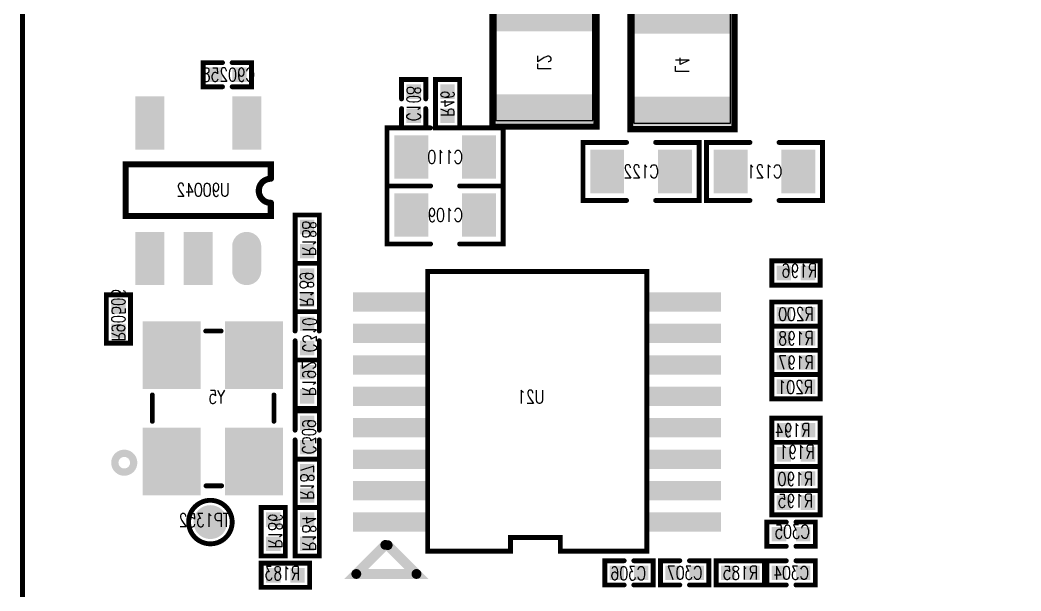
# Model space of a CAD drawing. Extents: x -52.6 to 3.6, y -24.2 to 61.8.
# Drawn here: x -52.53 to -31.85, y 10.07 to 21.88 of the extents above; entities that cross this region are included whole.
import ezdxf
from ezdxf.enums import TextEntityAlignment as Align

# ---------------------------------------------------------------- set-up
doc = ezdxf.new("R2010")
doc.units = 0
doc.linetypes.add('KEEPOUT_00001000$0', pattern=[2, 1, 1])
for name, color, linetype in [('BOARD_OUTLINE_00', 255, 'CONTINUOUS'), ('DRIL_NPLTE_THRU_01', 3, 'CONTINUOUS'), ('DRIL_NPLTE_THRU_02', 176, 'CONTINUOUS'), ('DRIL_NPLTE_THRU_03', 222, 'CONTINUOUS'), ('DRIL_NPLTE_THRU_04', 34, 'CONTINUOUS'), ('DRIL_NPLTE_THRU_05', 171, 'CONTINUOUS'), ('DRIL_NPLTE_THRU_06', 186, 'CONTINUOUS'), ('DRIL_NPLTE_THRU_07', 6, 'CONTINUOUS'), ('DRIL_NPLTE_THRU_08', 2, 'CONTINUOUS'), ('DRIL_PLTE_THRU_01', 3, 'CONTINUOUS'), ('DRIL_PLTE_THRU_02', 176, 'CONTINUOUS'), ('DRIL_PLTE_THRU_03', 222, 'CONTINUOUS'), ('DRIL_PLTE_THRU_04', 34, 'CONTINUOUS'), ('DRIL_PLTE_THRU_05', 171, 'CONTINUOUS'), ('DRIL_PLTE_THRU_06', 186, 'CONTINUOUS'), ('DRIL_PLTE_THRU_07', 6, 'CONTINUOUS'), ('DRIL_PLTE_THRU_08', 2, 'CONTINUOUS'), ('KEEPOUT_01', 4, 'CONTINUOUS'), ('PADS_BOT', 56, 'CONTINUOUS'), ('PADS_INNER', 96, 'CONTINUOUS'), ('PADS_TOP', 96, 'CONTINUOUS'), ('PART_BOT_2DLINE_00', 130, 'CONTINUOUS'), ('PART_BOT_2DLINE_01', 5, 'CONTINUOUS'), ('PART_BOT_2DLINE_126', 254, 'CONTINUOUS'), ('PART_NAME_129', 3, 'CONTINUOUS')]:
    doc.layers.add(name, color=color, linetype=linetype)
doc.styles.add('W0$04', font='simplex', dxfattribs={"width": 0.75})

# ---------------------------------------------------------------- blocks, each defined once
blk = doc.blocks.new('BOARD_1')
at = {"layer": 'BOARD_OUTLINE_00', "const_width": 0.1}
blk.add_lwpolyline([(2.96515, 77.63739, 0.41421356), (-0.03411, 74.63813), (-0.03411, -4.3651, 0.41421356), (2.96515, -7.36436), (52.96851, -7.36436, 0.41421356), (55.96777, -4.3651), (55.96777, 74.63813, 0.41421356), (52.96851, 77.63739)], format="xyb", close=True, dxfattribs=at)
blk = doc.blocks.new('SMOOTH_0$1')
at = {"const_width": 0.05}
blk.add_lwpolyline([(-0.025, 0, 1), (0.025, 0, 1)], format="xyb", close=True, dxfattribs=at)
blk = doc.blocks.new('PART_BODY_BOT_166')
at = {"layer": 'PART_BOT_2DLINE_126', "const_width": 0.1}
blk.add_lwpolyline([(-0.5, 0.25), (0.5, 0.25), (0.5, -0.25), (-0.5, -0.25)], close=True, dxfattribs=at)
at = {"layer": 'PART_BOT_2DLINE_126'}
for p in [(-0.5, 0.25), (0.5, 0.25), (-0.5, -0.25), (0.5, -0.25)]:
    blk.add_blockref('SMOOTH_0$1', p, dxfattribs=at)
blk = doc.blocks.new('DRIL_HOLE_0')
blk.add_lwpolyline([(0, 0, 1), (0, 0, 1)], format="xyb", close=True)
blk = doc.blocks.new('PAD_0')
blk.add_lwpolyline([(0, 0, 1), (0, 0, 1)], format="xyb", close=True)
blk = doc.blocks.new('PAD_1')
at = {"const_width": 0.3}
blk.add_lwpolyline([(-0.15, 0), (0.15, 0)], dxfattribs=at)
blk = doc.blocks.new('STK_BOT_408')
at = {"layer": 'DRIL_NPLTE_THRU_01'}
blk.add_blockref('DRIL_HOLE_0', (0, 0), dxfattribs=at)
at = {"layer": 'DRIL_NPLTE_THRU_02'}
blk.add_blockref('DRIL_HOLE_0', (0, 0), dxfattribs=at)
at = {"layer": 'DRIL_NPLTE_THRU_03'}
blk.add_blockref('DRIL_HOLE_0', (0, 0), dxfattribs=at)
at = {"layer": 'DRIL_NPLTE_THRU_04'}
blk.add_blockref('DRIL_HOLE_0', (0, 0), dxfattribs=at)
at = {"layer": 'DRIL_NPLTE_THRU_05'}
blk.add_blockref('DRIL_HOLE_0', (0, 0), dxfattribs=at)
at = {"layer": 'DRIL_NPLTE_THRU_06'}
blk.add_blockref('DRIL_HOLE_0', (0, 0), dxfattribs=at)
at = {"layer": 'DRIL_NPLTE_THRU_07'}
blk.add_blockref('DRIL_HOLE_0', (0, 0), dxfattribs=at)
at = {"layer": 'DRIL_NPLTE_THRU_08'}
blk.add_blockref('DRIL_HOLE_0', (0, 0), dxfattribs=at)
at = {"layer": 'PADS_BOT'}
blk.add_blockref('PAD_1', (0, 0), dxfattribs=at)
at = {"layer": 'PADS_INNER'}
blk.add_blockref('PAD_0', (0, 0), dxfattribs=at)
at = {"layer": 'PADS_TOP'}
blk.add_blockref('PAD_0', (0, 0), dxfattribs=at)
blk = doc.blocks.new('SYM_BOT_5')
for name, p in [('PART_BODY_BOT_166', (0, 0)), ('STK_BOT_408', (-0.25, 0)), ('STK_BOT_408', (0.25, 0))]:
    blk.add_blockref(name, p)
blk = doc.blocks.new('PART_BOT_52')
blk.add_blockref('SYM_BOT_5', (0, 0))
at = {"layer": 'PART_NAME_129', "style": 'W0$04', "width": 0.75}
blk.add_text('R90506', height=0.28, rotation=180, dxfattribs=at).set_placement((-0.08, 0), align=Align.MIDDLE_CENTER)
blk = doc.blocks.new('PART_BODY_BOT_164')
at = {"layer": 'PART_BOT_2DLINE_126', "const_width": 0.1}
for points in [[(-0.1, 0.25), (-0.5, 0.25), (-0.5, -0.25), (-0.1, -0.25)], [(0.1, 0.25), (0.5, 0.25), (0.5, -0.25), (0.1, -0.25)]]:
    blk.add_lwpolyline(points, dxfattribs=at)
at = {"layer": 'PART_BOT_2DLINE_126'}
for p in [(-0.5, 0.25), (-0.1, 0.25), (0.1, 0.25), (0.5, 0.25), (-0.5, -0.25), (-0.1, -0.25), (0.1, -0.25), (0.5, -0.25)]:
    blk.add_blockref('SMOOTH_0$1', p, dxfattribs=at)
blk = doc.blocks.new('SYM_BOT_9')
for name, p in [('PART_BODY_BOT_164', (0, 0)), ('STK_BOT_408', (-0.25, 0)), ('STK_BOT_408', (0.25, 0))]:
    blk.add_blockref(name, p)
blk = doc.blocks.new('PART_BOT_123')
blk.add_blockref('SYM_BOT_9', (0, 0))
at = {"layer": 'PART_NAME_129', "style": 'W0$04', "width": 0.75}
blk.add_text('C304', height=0.28, rotation=180, dxfattribs=at).set_placement((0, 0), align=Align.MIDDLE_CENTER)
blk = doc.blocks.new('PART_BODY_BOT_163')
at = {"layer": 'PART_BOT_2DLINE_126', "const_width": 0.1}
for points in [[(-0.3, 0.6), (-1.2, 0.6), (-1.2, -0.6), (-0.3, -0.6)], [(0.3, -0.6), (1.2, -0.6), (1.2, 0.6), (0.3, 0.6)]]:
    blk.add_lwpolyline(points, dxfattribs=at)
at = {"layer": 'PART_BOT_2DLINE_126'}
for p in [(-1.2, 0.6), (-0.3, 0.6), (0.3, 0.6), (1.2, 0.6), (-1.2, -0.6), (-0.3, -0.6), (0.3, -0.6), (1.2, -0.6)]:
    blk.add_blockref('SMOOTH_0$1', p, dxfattribs=at)
blk = doc.blocks.new('PAD_3')
at = {"const_width": 0.7}
blk.add_lwpolyline([(-0.45, 0), (0.45, 0)], dxfattribs=at)
blk = doc.blocks.new('STK_BOT_406')
at = {"layer": 'DRIL_PLTE_THRU_01'}
blk.add_blockref('DRIL_HOLE_0', (0, 0), dxfattribs=at)
at = {"layer": 'DRIL_PLTE_THRU_02'}
blk.add_blockref('DRIL_HOLE_0', (0, 0), dxfattribs=at)
at = {"layer": 'DRIL_PLTE_THRU_03'}
blk.add_blockref('DRIL_HOLE_0', (0, 0), dxfattribs=at)
at = {"layer": 'DRIL_PLTE_THRU_04'}
blk.add_blockref('DRIL_HOLE_0', (0, 0), dxfattribs=at)
at = {"layer": 'DRIL_PLTE_THRU_05'}
blk.add_blockref('DRIL_HOLE_0', (0, 0), dxfattribs=at)
at = {"layer": 'DRIL_PLTE_THRU_06'}
blk.add_blockref('DRIL_HOLE_0', (0, 0), dxfattribs=at)
at = {"layer": 'DRIL_PLTE_THRU_07'}
blk.add_blockref('DRIL_HOLE_0', (0, 0), dxfattribs=at)
at = {"layer": 'DRIL_PLTE_THRU_08'}
blk.add_blockref('DRIL_HOLE_0', (0, 0), dxfattribs=at)
at = {"layer": 'PADS_BOT', "rotation": 90}
blk.add_blockref('PAD_3', (0, 0), dxfattribs=at)
at = {"layer": 'PADS_INNER'}
blk.add_blockref('PAD_0', (0, 0), dxfattribs=at)
at = {"layer": 'PADS_TOP'}
blk.add_blockref('PAD_0', (0, 0), dxfattribs=at)
blk = doc.blocks.new('SYM_BOT_12')
for name, p in [('PART_BODY_BOT_163', (0, 0)), ('STK_BOT_406', (-0.7, 0)), ('STK_BOT_406', (0.7, 0))]:
    blk.add_blockref(name, p)
blk = doc.blocks.new('PART_BOT_136')
blk.add_blockref('SYM_BOT_12', (0, 0))
at = {"layer": 'PART_NAME_129', "style": 'W0$04', "width": 0.75}
blk.add_text('C110', height=0.28, dxfattribs=at).set_placement((0, 0), align=Align.MIDDLE_CENTER)
blk = doc.blocks.new('PART_BOT_187')
blk.add_blockref('SYM_BOT_12', (0, 0))
at = {"layer": 'PART_NAME_129', "style": 'W0$04', "width": 0.75}
blk.add_text('C121', height=0.28, rotation=180, dxfattribs=at).set_placement((0, 0), align=Align.MIDDLE_CENTER)
blk = doc.blocks.new('PART_BOT_216')
blk.add_blockref('SYM_BOT_12', (0, 0))
at = {"layer": 'PART_NAME_129', "style": 'W0$04', "width": 0.75}
blk.add_text('C122', height=0.28, dxfattribs=at).set_placement((0, 0), align=Align.MIDDLE_CENTER)
blk = doc.blocks.new('PART_BOT_219')
blk.add_blockref('SYM_BOT_12', (0, 0))
at = {"layer": 'PART_NAME_129', "style": 'W0$04', "width": 0.75}
blk.add_text('C109', height=0.28, dxfattribs=at).set_placement((0, 0), align=Align.MIDDLE_CENTER)
blk = doc.blocks.new('PART_BOT_302')
blk.add_blockref('SYM_BOT_9', (0, 0))
at = {"layer": 'PART_NAME_129', "style": 'W0$04', "width": 0.75}
blk.add_text('C108', height=0.28, rotation=180, dxfattribs=at).set_placement((0, 0), align=Align.MIDDLE_CENTER)
blk = doc.blocks.new('PART_BOT_333')
blk.add_blockref('SYM_BOT_9', (0, 0))
at = {"layer": 'PART_NAME_129', "style": 'W0$04', "width": 0.75}
blk.add_text('C307', height=0.28, dxfattribs=at).set_placement((0, 0), align=Align.MIDDLE_CENTER)
blk = doc.blocks.new('PART_BOT_335')
blk.add_blockref('SYM_BOT_9', (0, 0))
at = {"layer": 'PART_NAME_129', "style": 'W0$04', "width": 0.75}
blk.add_text('C310', height=0.28, dxfattribs=at).set_placement((0.02, 0.05), align=Align.MIDDLE_CENTER)
blk = doc.blocks.new('SMOOTH_0$127')
at = {"const_width": 0.0635}
blk.add_lwpolyline([(-0.03175, 0, 1), (0.03175, 0, 1)], format="xyb", close=True, dxfattribs=at)
blk = doc.blocks.new('PART_BODY_BOT_184')
at = {"layer": 'KEEPOUT_01', "linetype": 'KEEPOUT_00001000$0'}
blk.add_lwpolyline([(-1.2, 1), (1.2, 1), (1.2, -1), (-1.2, -1)], close=True, dxfattribs=at)
at = {"layer": 'PART_BOT_2DLINE_126', "const_width": 0.127}
blk.add_lwpolyline([(-1.326, 1.079), (1.326, 1.079), (1.326, -1.071), (-1.326, -1.071)], close=True, dxfattribs=at)
at = {"layer": 'PART_BOT_2DLINE_126'}
for p in [(-1.326, 1.079), (1.326, 1.079), (-1.326, -1.071), (1.326, -1.071)]:
    blk.add_blockref('SMOOTH_0$127', p, dxfattribs=at)
blk = doc.blocks.new('PAD_18')
at = {"const_width": 0.6}
blk.add_lwpolyline([(-1, 0), (1, 0)], dxfattribs=at)
blk = doc.blocks.new('STK_BOT_469')
at = {"layer": 'DRIL_PLTE_THRU_01'}
blk.add_blockref('DRIL_HOLE_0', (0, 0), dxfattribs=at)
at = {"layer": 'DRIL_PLTE_THRU_02'}
blk.add_blockref('DRIL_HOLE_0', (0, 0), dxfattribs=at)
at = {"layer": 'DRIL_PLTE_THRU_03'}
blk.add_blockref('DRIL_HOLE_0', (0, 0), dxfattribs=at)
at = {"layer": 'DRIL_PLTE_THRU_04'}
blk.add_blockref('DRIL_HOLE_0', (0, 0), dxfattribs=at)
at = {"layer": 'DRIL_PLTE_THRU_05'}
blk.add_blockref('DRIL_HOLE_0', (0, 0), dxfattribs=at)
at = {"layer": 'DRIL_PLTE_THRU_06'}
blk.add_blockref('DRIL_HOLE_0', (0, 0), dxfattribs=at)
at = {"layer": 'DRIL_PLTE_THRU_07'}
blk.add_blockref('DRIL_HOLE_0', (0, 0), dxfattribs=at)
at = {"layer": 'DRIL_PLTE_THRU_08'}
blk.add_blockref('DRIL_HOLE_0', (0, 0), dxfattribs=at)
at = {"layer": 'PADS_BOT', "rotation": 90}
blk.add_blockref('PAD_18', (0, 0), dxfattribs=at)
at = {"layer": 'PADS_INNER'}
blk.add_blockref('PAD_0', (0, 0), dxfattribs=at)
at = {"layer": 'PADS_TOP'}
blk.add_blockref('PAD_0', (0, 0), dxfattribs=at)
blk = doc.blocks.new('SYM_BOT_44')
for name, p in [('STK_BOT_469', (-0.953, 0.006)), ('STK_BOT_469', (0.947, 0.006)), ('PART_BODY_BOT_184', (0, 0))]:
    blk.add_blockref(name, p)
blk = doc.blocks.new('PART_BOT_423')
blk.add_blockref('SYM_BOT_44', (0, 0))
at = {"layer": 'PART_NAME_129', "style": 'W0$04', "width": 0.75}
blk.add_text('L2', height=0.28, dxfattribs=at).set_placement((0, 0.004), align=Align.MIDDLE_CENTER)
blk = doc.blocks.new('PART_BOT_425')
blk.add_blockref('SYM_BOT_44', (0, 0))
at = {"layer": 'PART_NAME_129', "style": 'W0$04', "width": 0.75}
blk.add_text('L4', height=0.28, dxfattribs=at).set_placement((0, 0.004), align=Align.MIDDLE_CENTER)
blk = doc.blocks.new('PART_BOT_454')
blk.add_blockref('SYM_BOT_5', (0, 0))
at = {"layer": 'PART_NAME_129', "style": 'W0$04', "width": 0.75}
blk.add_text('R46', height=0.28, rotation=180, dxfattribs=at).set_placement((0, 0), align=Align.MIDDLE_CENTER)
blk = doc.blocks.new('PART_BOT_459')
blk.add_blockref('SYM_BOT_5', (0, 0))
at = {"layer": 'PART_NAME_129', "style": 'W0$04', "width": 0.75}
blk.add_text('R187', height=0.28, dxfattribs=at).set_placement((0.02, 0), align=Align.MIDDLE_CENTER)
blk = doc.blocks.new('PART_BOT_570')
blk.add_blockref('SYM_BOT_5', (0, 0))
at = {"layer": 'PART_NAME_129', "style": 'W0$04', "width": 0.75}
blk.add_text('R191', height=0.28, rotation=180, dxfattribs=at).set_placement((0.02, -0.05), align=Align.MIDDLE_CENTER)
blk = doc.blocks.new('PART_BOT_572')
blk.add_blockref('SYM_BOT_5', (0, 0))
at = {"layer": 'PART_NAME_129', "style": 'W0$04', "width": 0.75}
blk.add_text('R194', height=0.28, dxfattribs=at).set_placement((0.07, 0), align=Align.MIDDLE_CENTER)
blk = doc.blocks.new('PART_BOT_574')
blk.add_blockref('SYM_BOT_5', (0, 0))
at = {"layer": 'PART_NAME_129', "style": 'W0$04', "width": 0.75}
blk.add_text('R196', height=0.28, rotation=180, dxfattribs=at).set_placement((0.07, -0.05), align=Align.MIDDLE_CENTER)
blk = doc.blocks.new('PART_BOT_575')
blk.add_blockref('SYM_BOT_5', (0, 0))
at = {"layer": 'PART_NAME_129', "style": 'W0$04', "width": 0.75}
blk.add_text('R197', height=0.28, rotation=180, dxfattribs=at).set_placement((0, 0), align=Align.MIDDLE_CENTER)
blk = doc.blocks.new('PART_BOT_576')
blk.add_blockref('SYM_BOT_5', (0, 0))
at = {"layer": 'PART_NAME_129', "style": 'W0$04', "width": 0.75}
blk.add_text('R198', height=0.28, rotation=180, dxfattribs=at).set_placement((0, 0), align=Align.MIDDLE_CENTER)
blk = doc.blocks.new('PART_BOT_594')
blk.add_blockref('SYM_BOT_5', (0, 0))
at = {"layer": 'PART_NAME_129', "style": 'W0$04', "width": 0.75}
blk.add_text('R185', height=0.28, rotation=180, dxfattribs=at).set_placement((0, 0), align=Align.MIDDLE_CENTER)
blk = doc.blocks.new('PART_BOT_596')
blk.add_blockref('SYM_BOT_5', (0, 0))
at = {"layer": 'PART_NAME_129', "style": 'W0$04', "width": 0.75}
blk.add_text('R200', height=0.28, dxfattribs=at).set_placement((0, 0), align=Align.MIDDLE_CENTER)
blk = doc.blocks.new('PART_BODY_BOT_18')
at = {"layer": 'PART_BOT_2DLINE_00', "const_width": 0.127}
blk.add_lwpolyline([(-0.25, 1.5, 1), (0.25, 1.5), (0.547, 1.5), (0.547, -1.5), (-0.521, -1.5), (-0.521, 1.5)], format="xyb", close=True, dxfattribs=at)
at = {"layer": 'PART_BOT_2DLINE_00'}
for p in [(-0.521, 1.5), (-0.25, 1.5), (0.25, 1.5), (0.547, 1.5), (-0.521, -1.5), (0.547, -1.5)]:
    blk.add_blockref('SMOOTH_0$127', p, dxfattribs=at)
blk = doc.blocks.new('PAD_16')
at = {"const_width": 0.3}
blk.add_lwpolyline([(-0.25, -0.15), (0.25, -0.15, 1), (0.25, 0.15), (-0.25, 0.15, 1)], format="xyb", close=True, dxfattribs=at)
blk = doc.blocks.new('STK_BOT_24')
at = {"layer": 'DRIL_PLTE_THRU_01'}
blk.add_blockref('DRIL_HOLE_0', (0, 0), dxfattribs=at)
at = {"layer": 'DRIL_PLTE_THRU_02'}
blk.add_blockref('DRIL_HOLE_0', (0, 0), dxfattribs=at)
at = {"layer": 'DRIL_PLTE_THRU_03'}
blk.add_blockref('DRIL_HOLE_0', (0, 0), dxfattribs=at)
at = {"layer": 'DRIL_PLTE_THRU_04'}
blk.add_blockref('DRIL_HOLE_0', (0, 0), dxfattribs=at)
at = {"layer": 'DRIL_PLTE_THRU_05'}
blk.add_blockref('DRIL_HOLE_0', (0, 0), dxfattribs=at)
at = {"layer": 'DRIL_PLTE_THRU_06'}
blk.add_blockref('DRIL_HOLE_0', (0, 0), dxfattribs=at)
at = {"layer": 'DRIL_PLTE_THRU_07'}
blk.add_blockref('DRIL_HOLE_0', (0, 0), dxfattribs=at)
at = {"layer": 'DRIL_PLTE_THRU_08'}
blk.add_blockref('DRIL_HOLE_0', (0, 0), dxfattribs=at)
at = {"layer": 'PADS_BOT'}
blk.add_blockref('PAD_16', (0, 0), dxfattribs=at)
at = {"layer": 'PADS_INNER'}
blk.add_blockref('PAD_0', (0, 0), dxfattribs=at)
at = {"layer": 'PADS_TOP'}
blk.add_blockref('PAD_0', (0, 0), dxfattribs=at)
blk = doc.blocks.new('PAD_17')
at = {"const_width": 0.6}
blk.add_lwpolyline([(-0.55, 0), (0.55, 0)], dxfattribs=at)
blk = doc.blocks.new('STK_BOT_25')
at = {"layer": 'DRIL_PLTE_THRU_01'}
blk.add_blockref('DRIL_HOLE_0', (0, 0), dxfattribs=at)
at = {"layer": 'DRIL_PLTE_THRU_02'}
blk.add_blockref('DRIL_HOLE_0', (0, 0), dxfattribs=at)
at = {"layer": 'DRIL_PLTE_THRU_03'}
blk.add_blockref('DRIL_HOLE_0', (0, 0), dxfattribs=at)
at = {"layer": 'DRIL_PLTE_THRU_04'}
blk.add_blockref('DRIL_HOLE_0', (0, 0), dxfattribs=at)
at = {"layer": 'DRIL_PLTE_THRU_05'}
blk.add_blockref('DRIL_HOLE_0', (0, 0), dxfattribs=at)
at = {"layer": 'DRIL_PLTE_THRU_06'}
blk.add_blockref('DRIL_HOLE_0', (0, 0), dxfattribs=at)
at = {"layer": 'DRIL_PLTE_THRU_07'}
blk.add_blockref('DRIL_HOLE_0', (0, 0), dxfattribs=at)
at = {"layer": 'DRIL_PLTE_THRU_08'}
blk.add_blockref('DRIL_HOLE_0', (0, 0), dxfattribs=at)
at = {"layer": 'PADS_BOT'}
blk.add_blockref('PAD_17', (0, 0), dxfattribs=at)
at = {"layer": 'PADS_INNER'}
blk.add_blockref('PAD_0', (0, 0), dxfattribs=at)
at = {"layer": 'PADS_TOP'}
blk.add_blockref('PAD_0', (0, 0), dxfattribs=at)
blk = doc.blocks.new('SYM_BOT_24')
for name, p in [('PART_BODY_BOT_18', (0, 0)), ('STK_BOT_24', (-1.4, 1)), ('STK_BOT_25', (1.4, 1)), ('STK_BOT_25', (-1.4, 0)), ('STK_BOT_25', (-1.4, -1)), ('STK_BOT_25', (1.4, -1))]:
    blk.add_blockref(name, p)
blk = doc.blocks.new('PART_BOT_642')
blk.add_blockref('SYM_BOT_24', (0, 0))
at = {"layer": 'PART_NAME_129', "style": 'W0$04', "width": 0.75}
blk.add_text('U90042', height=0.28, rotation=270, dxfattribs=at).set_placement((0.02, 0.1), align=Align.MIDDLE_CENTER)
blk = doc.blocks.new('PART_BOT_664')
blk.add_blockref('SYM_BOT_9', (0, 0))
at = {"layer": 'PART_NAME_129', "style": 'W0$04', "width": 0.75}
blk.add_text('C305', height=0.28, rotation=180, dxfattribs=at).set_placement((0.02, -0.05), align=Align.MIDDLE_CENTER)
blk = doc.blocks.new('PART_BOT_674')
blk.add_blockref('SYM_BOT_9', (0, 0))
at = {"layer": 'PART_NAME_129', "style": 'W0$04', "width": 0.75}
blk.add_text('C306', height=0.28, rotation=180, dxfattribs=at).set_placement((0.35, 0.15))
blk = doc.blocks.new('PART_BOT_675')
blk.add_blockref('SYM_BOT_9', (0, 0))
at = {"layer": 'PART_NAME_129', "style": 'W0$04', "width": 0.75}
blk.add_text('C309', height=0.28, rotation=180, dxfattribs=at).set_placement((0.4, 0.1))
blk = doc.blocks.new('SMOOTH_0$1001')
at = {"const_width": 0.05}
blk.add_lwpolyline([(-0.025, 0, 1), (0.025, 0, 1)], format="xyb", close=True, dxfattribs=at)
blk = doc.blocks.new('PART_BODY_BOT_178')
at = {"layer": 'PART_BOT_2DLINE_126', "const_width": 0.1}
for points in [[(-0.266, 1.263), (0.279, 1.263)], [(-1.6, 0.182), (-1.6, -0.142)], [(1.6, 0.171), (1.6, -0.147)], [(-0.266, -1.25), (0.279, -1.25)]]:
    blk.add_lwpolyline(points, dxfattribs=at)
at = {"layer": 'PART_BOT_2DLINE_126', "const_width": 0.15}
blk.add_lwpolyline([(-0.928, -1.83, 1), (-1.317, -1.83, 1)], format="xyb", close=True, dxfattribs=at)
at = {"layer": 'PART_BOT_2DLINE_126'}
for p in [(-0.266, 1.263), (0.279, 1.263), (-1.6, 0.182), (1.6, 0.171), (-1.6, -0.142), (1.6, -0.147), (-0.266, -1.25), (0.279, -1.25)]:
    blk.add_blockref('SMOOTH_0$1001', p, dxfattribs=at)
blk = doc.blocks.new('PAD_21')
at = {"const_width": 1.199896}
blk.add_lwpolyline([(-0.699998, 0), (0.699998, 0)], dxfattribs=at)
blk = doc.blocks.new('STK_BOT_449')
at = {"layer": 'DRIL_PLTE_THRU_01'}
blk.add_blockref('DRIL_HOLE_0', (0, 0), dxfattribs=at)
at = {"layer": 'DRIL_PLTE_THRU_02'}
blk.add_blockref('DRIL_HOLE_0', (0, 0), dxfattribs=at)
at = {"layer": 'DRIL_PLTE_THRU_03'}
blk.add_blockref('DRIL_HOLE_0', (0, 0), dxfattribs=at)
at = {"layer": 'DRIL_PLTE_THRU_04'}
blk.add_blockref('DRIL_HOLE_0', (0, 0), dxfattribs=at)
at = {"layer": 'DRIL_PLTE_THRU_05'}
blk.add_blockref('DRIL_HOLE_0', (0, 0), dxfattribs=at)
at = {"layer": 'DRIL_PLTE_THRU_06'}
blk.add_blockref('DRIL_HOLE_0', (0, 0), dxfattribs=at)
at = {"layer": 'DRIL_PLTE_THRU_07'}
blk.add_blockref('DRIL_HOLE_0', (0, 0), dxfattribs=at)
at = {"layer": 'DRIL_PLTE_THRU_08'}
blk.add_blockref('DRIL_HOLE_0', (0, 0), dxfattribs=at)
at = {"layer": 'PADS_BOT'}
blk.add_blockref('PAD_21', (0, 0), dxfattribs=at)
at = {"layer": 'PADS_INNER'}
blk.add_blockref('PAD_0', (0, 0), dxfattribs=at)
at = {"layer": 'PADS_TOP'}
blk.add_blockref('PAD_0', (0, 0), dxfattribs=at)
blk = doc.blocks.new('SYM_BOT_30')
for name, p in [('STK_BOT_449', (-1.1, 0.85)), ('STK_BOT_449', (1.1, 0.85)), ('PART_BODY_BOT_178', (0, 0)), ('STK_BOT_449', (-1.1, -0.85)), ('STK_BOT_449', (1.1, -0.85))]:
    blk.add_blockref(name, p)
blk = doc.blocks.new('PART_BOT_686')
blk.add_blockref('SYM_BOT_30', (0, 0))
at = {"layer": 'PART_NAME_129', "style": 'W0$04', "width": 0.75}
blk.add_text('Y5', height=0.28, rotation=270, dxfattribs=at).set_placement((0.1, 0.25))
blk = doc.blocks.new('PART_BOT_691')
blk.add_blockref('SYM_BOT_5', (0, 0))
at = {"layer": 'PART_NAME_129', "style": 'W0$04', "width": 0.75}
blk.add_text('R183', height=0.28, rotation=180, dxfattribs=at).set_placement((0.3, 0.1))
blk = doc.blocks.new('PART_BOT_692')
blk.add_blockref('SYM_BOT_5', (0, 0))
at = {"layer": 'PART_NAME_129', "style": 'W0$04', "width": 0.75}
blk.add_text('R184', height=0.28, rotation=180, dxfattribs=at).set_placement((0.4, 0.1))
blk = doc.blocks.new('PART_BOT_693')
blk.add_blockref('SYM_BOT_5', (0, 0))
at = {"layer": 'PART_NAME_129', "style": 'W0$04', "width": 0.75}
blk.add_text('R186', height=0.28, dxfattribs=at).set_placement((-0.35, -0.1))
blk = doc.blocks.new('PART_BOT_694')
blk.add_blockref('SYM_BOT_5', (0, 0))
at = {"layer": 'PART_NAME_129', "style": 'W0$04', "width": 0.75}
blk.add_text('R188', height=0.28, rotation=180, dxfattribs=at).set_placement((0.35, 0.1))
blk = doc.blocks.new('PART_BOT_695')
blk.add_blockref('SYM_BOT_5', (0, 0))
at = {"layer": 'PART_NAME_129', "style": 'W0$04', "width": 0.75}
blk.add_text('R189', height=0.28, rotation=180, dxfattribs=at).set_placement((0.4, 0.15))
blk = doc.blocks.new('PART_BOT_696')
blk.add_blockref('SYM_BOT_5', (0, 0))
at = {"layer": 'PART_NAME_129', "style": 'W0$04', "width": 0.75}
blk.add_text('R190', height=0.28, rotation=180, dxfattribs=at).set_placement((0.35, 0.15))
blk = doc.blocks.new('PART_BOT_697')
blk.add_blockref('SYM_BOT_5', (0, 0))
at = {"layer": 'PART_NAME_129', "style": 'W0$04', "width": 0.75}
blk.add_text('R192', height=0.28, rotation=180, dxfattribs=at).set_placement((0.25, 0.1))
blk = doc.blocks.new('PART_BOT_698')
blk.add_blockref('SYM_BOT_5', (0, 0))
at = {"layer": 'PART_NAME_129', "style": 'W0$04', "width": 0.75}
blk.add_text('R195', height=0.28, dxfattribs=at).set_placement((-0.35, -0.1))
blk = doc.blocks.new('PART_BOT_700')
blk.add_blockref('SYM_BOT_5', (0, 0))
at = {"layer": 'PART_NAME_129', "style": 'W0$04', "width": 0.75}
blk.add_text('R201', height=0.28, dxfattribs=at).set_placement((-0.35, -0.15))
blk = doc.blocks.new('SMOOTH_0$2032')
at = {"const_width": 0.1016}
blk.add_lwpolyline([(-0.0508, 0, 1), (0.0508, 0, 1)], format="xyb", close=True, dxfattribs=at)
blk = doc.blocks.new('PART_BODY_BOT_195')
at = {"layer": 'PART_BOT_2DLINE_01', "const_width": 0.2032}
blk.add_lwpolyline([(-0.477, -6.1375), (-1.073, -5.5415), (-1.073, -6.7855), (-0.4725, -6.185)], dxfattribs=at)
at = {"layer": 'PART_BOT_2DLINE_126', "const_width": 0.1}
blk.add_lwpolyline([(-0.6, -0.78), (-0.6, -2.57), (-0.32, -2.57), (-0.32, -3.6), (-0.6, -3.6), (-0.6, -5.31), (5.18, -5.31), (5.18, -0.78)], close=True, dxfattribs=at)
at = {"layer": 'PART_BOT_2DLINE_01'}
for p in [(-1.073, -5.5415), (-0.477, -6.1375), (-0.4725, -6.185), (-1.073, -6.7855)]:
    blk.add_blockref('SMOOTH_0$2032', p, dxfattribs=at)
at = {"layer": 'PART_BOT_2DLINE_126'}
for p in [(-0.6, -0.78), (5.18, -0.78), (-0.6, -2.57), (-0.32, -2.57), (-0.6, -3.6), (-0.32, -3.6), (-0.6, -5.31), (5.18, -5.31)]:
    blk.add_blockref('SMOOTH_0$1', p, dxfattribs=at)
blk = doc.blocks.new('PAD_51')
at = {"const_width": 0.4}
blk.add_lwpolyline([(-0.75, 0), (0.75, 0)], dxfattribs=at)
blk = doc.blocks.new('STK_BOT_499')
at = {"layer": 'DRIL_PLTE_THRU_01'}
blk.add_blockref('DRIL_HOLE_0', (0, 0), dxfattribs=at)
at = {"layer": 'DRIL_PLTE_THRU_02'}
blk.add_blockref('DRIL_HOLE_0', (0, 0), dxfattribs=at)
at = {"layer": 'DRIL_PLTE_THRU_03'}
blk.add_blockref('DRIL_HOLE_0', (0, 0), dxfattribs=at)
at = {"layer": 'DRIL_PLTE_THRU_04'}
blk.add_blockref('DRIL_HOLE_0', (0, 0), dxfattribs=at)
at = {"layer": 'DRIL_PLTE_THRU_05'}
blk.add_blockref('DRIL_HOLE_0', (0, 0), dxfattribs=at)
at = {"layer": 'DRIL_PLTE_THRU_06'}
blk.add_blockref('DRIL_HOLE_0', (0, 0), dxfattribs=at)
at = {"layer": 'DRIL_PLTE_THRU_07'}
blk.add_blockref('DRIL_HOLE_0', (0, 0), dxfattribs=at)
at = {"layer": 'DRIL_PLTE_THRU_08'}
blk.add_blockref('DRIL_HOLE_0', (0, 0), dxfattribs=at)
at = {"layer": 'PADS_BOT', "rotation": 90}
blk.add_blockref('PAD_51', (0, 0), dxfattribs=at)
at = {"layer": 'PADS_INNER'}
blk.add_blockref('PAD_0', (0, 0), dxfattribs=at)
at = {"layer": 'PADS_TOP'}
blk.add_blockref('PAD_0', (0, 0), dxfattribs=at)
blk = doc.blocks.new('SYM_BOT_69')
for name, p in [('STK_BOT_499', (0, 0)), ('STK_BOT_499', (0.65, 0)), ('STK_BOT_499', (1.3, 0)), ('STK_BOT_499', (1.95, 0)), ('STK_BOT_499', (2.6, 0)), ('STK_BOT_499', (3.25, 0)), ('STK_BOT_499', (3.9, 0)), ('STK_BOT_499', (4.55, 0)), ('PART_BODY_BOT_195', (0, 0)), ('STK_BOT_499', (0, -6.1)), ('STK_BOT_499', (0.65, -6.1)), ('STK_BOT_499', (1.3, -6.1)), ('STK_BOT_499', (1.95, -6.1)), ('STK_BOT_499', (2.6, -6.1)), ('STK_BOT_499', (3.25, -6.1)), ('STK_BOT_499', (3.9, -6.1)), ('STK_BOT_499', (4.55, -6.1))]:
    blk.add_blockref(name, p)
blk = doc.blocks.new('PART_BOT_708')
blk.add_blockref('SYM_BOT_69', (0, 0))
at = {"layer": 'PART_NAME_129', "style": 'W0$04', "width": 0.75}
blk.add_text('U21', height=0.28, rotation=270, dxfattribs=at).set_placement((2.45, -2.9))
blk = doc.blocks.new('PART_BODY_BOT_14')
at = {"layer": 'PART_BOT_2DLINE_126', "const_width": 0.10008}
blk.add_lwpolyline([(0.450088, 0, 1), (-0.450088, 0, 1)], format="xyb", close=True, dxfattribs=at)
blk = doc.blocks.new('PAD_4')
at = {"const_width": 0.35}
blk.add_lwpolyline([(0, -0.175, 1), (0, 0.175, 1)], format="xyb", close=True, dxfattribs=at)
blk = doc.blocks.new('STK_BOT_12')
at = {"layer": 'DRIL_PLTE_THRU_01'}
blk.add_blockref('DRIL_HOLE_0', (0, 0), dxfattribs=at)
at = {"layer": 'DRIL_PLTE_THRU_02'}
blk.add_blockref('DRIL_HOLE_0', (0, 0), dxfattribs=at)
at = {"layer": 'DRIL_PLTE_THRU_03'}
blk.add_blockref('DRIL_HOLE_0', (0, 0), dxfattribs=at)
at = {"layer": 'DRIL_PLTE_THRU_04'}
blk.add_blockref('DRIL_HOLE_0', (0, 0), dxfattribs=at)
at = {"layer": 'DRIL_PLTE_THRU_05'}
blk.add_blockref('DRIL_HOLE_0', (0, 0), dxfattribs=at)
at = {"layer": 'DRIL_PLTE_THRU_06'}
blk.add_blockref('DRIL_HOLE_0', (0, 0), dxfattribs=at)
at = {"layer": 'DRIL_PLTE_THRU_07'}
blk.add_blockref('DRIL_HOLE_0', (0, 0), dxfattribs=at)
at = {"layer": 'DRIL_PLTE_THRU_08'}
blk.add_blockref('DRIL_HOLE_0', (0, 0), dxfattribs=at)
at = {"layer": 'PADS_BOT'}
blk.add_blockref('PAD_4', (0, 0), dxfattribs=at)
at = {"layer": 'PADS_INNER'}
blk.add_blockref('PAD_0', (0, 0), dxfattribs=at)
at = {"layer": 'PADS_TOP'}
blk.add_blockref('PAD_0', (0, 0), dxfattribs=at)
blk = doc.blocks.new('SYM_BOT_16')
for name in ['PART_BODY_BOT_14', 'STK_BOT_12']:
    blk.add_blockref(name, (0, 0))
blk = doc.blocks.new('PART_BOT_749')
blk.add_blockref('SYM_BOT_16', (0, 0))
at = {"layer": 'PART_NAME_129', "style": 'W0$04', "width": 0.75}
blk.add_text('TP1352', height=0.28, dxfattribs=at).set_placement((-0.4, -0.1))
blk = doc.blocks.new('PART_BOT_815')
blk.add_blockref('SYM_BOT_9', (0, 0))
at = {"layer": 'PART_NAME_129', "style": 'W0$04', "width": 0.75}
blk.add_text('C90258', height=0.28, rotation=180, dxfattribs=at).set_placement((0.02, 0), align=Align.MIDDLE_CENTER)

msp = doc.modelspace()

# ---------------------------------------------------------------- block references
msp.add_blockref('BOARD_1', (-52.45, -16.15))
at = {"xscale": -1}
for name, p, rotation in [('PART_BOT_423', (-41.7, 21), -90), ('PART_BOT_425', (-38.85, 20.95), -90), ('PART_BOT_815', (-48.25, 20.75), -180), ('PART_BOT_302', (-44.4, 20.15), -270), ('PART_BOT_454', (-43.7, 20.15), -270), ('PART_BOT_642', (-48.85, 18.35), -90), ('PART_BOT_187', (-37.15, 18.75), -180), ('PART_BOT_694', (-46.6, 17.35), -270), ('PART_BOT_695', (-46.6, 16.35), -270), ('PART_BOT_574', (-36.5, 16.65), -180), ('PART_BOT_708', (-38.8, 11.5), -90), ('PART_BOT_52', (-50.5, 15.7), -270), ('PART_BOT_686', (-48.55, 13.85), -90), ('PART_BOT_335', (-46.6, 15.35), -90), ('PART_BOT_576', (-36.5, 15.3), -180), ('PART_BOT_575', (-36.5, 14.8), -180), ('PART_BOT_697', (-46.6, 14.35), -270), ('PART_BOT_675', (-46.6, 13.3), -270), ('PART_BOT_570', (-36.5, 12.9), -180), ('PART_BOT_459', (-46.6, 12.3), -90), ('PART_BOT_696', (-36.5, 12.4), -180), ('PART_BOT_693', (-47.3, 11.3), -90), ('PART_BOT_692', (-46.6, 11.3), -270), ('PART_BOT_664', (-36.6, 11.25), -180), ('PART_BOT_691', (-47.05, 10.4), -180), ('PART_BOT_674', (-39.95, 10.45), -180), ('PART_BOT_594', (-37.65, 10.45), -180), ('PART_BOT_123', (-36.6, 10.45), -180)]:
    msp.add_blockref(name, p, dxfattribs=dict(at, rotation=rotation))
for name, p in [('PART_BOT_136', (-43.75, 19.05)), ('PART_BOT_216', (-39.7, 18.75)), ('PART_BOT_219', (-43.75, 17.85)), ('PART_BOT_596', (-36.5, 15.8)), ('PART_BOT_700', (-36.5, 14.3)), ('PART_BOT_572', (-36.5, 13.4)), ('PART_BOT_749', (-48.6, 11.5)), ('PART_BOT_698', (-36.5, 11.9)), ('PART_BOT_333', (-38.8, 10.45))]:
    msp.add_blockref(name, p, dxfattribs=at)

doc.saveas('drawing.dxf')
